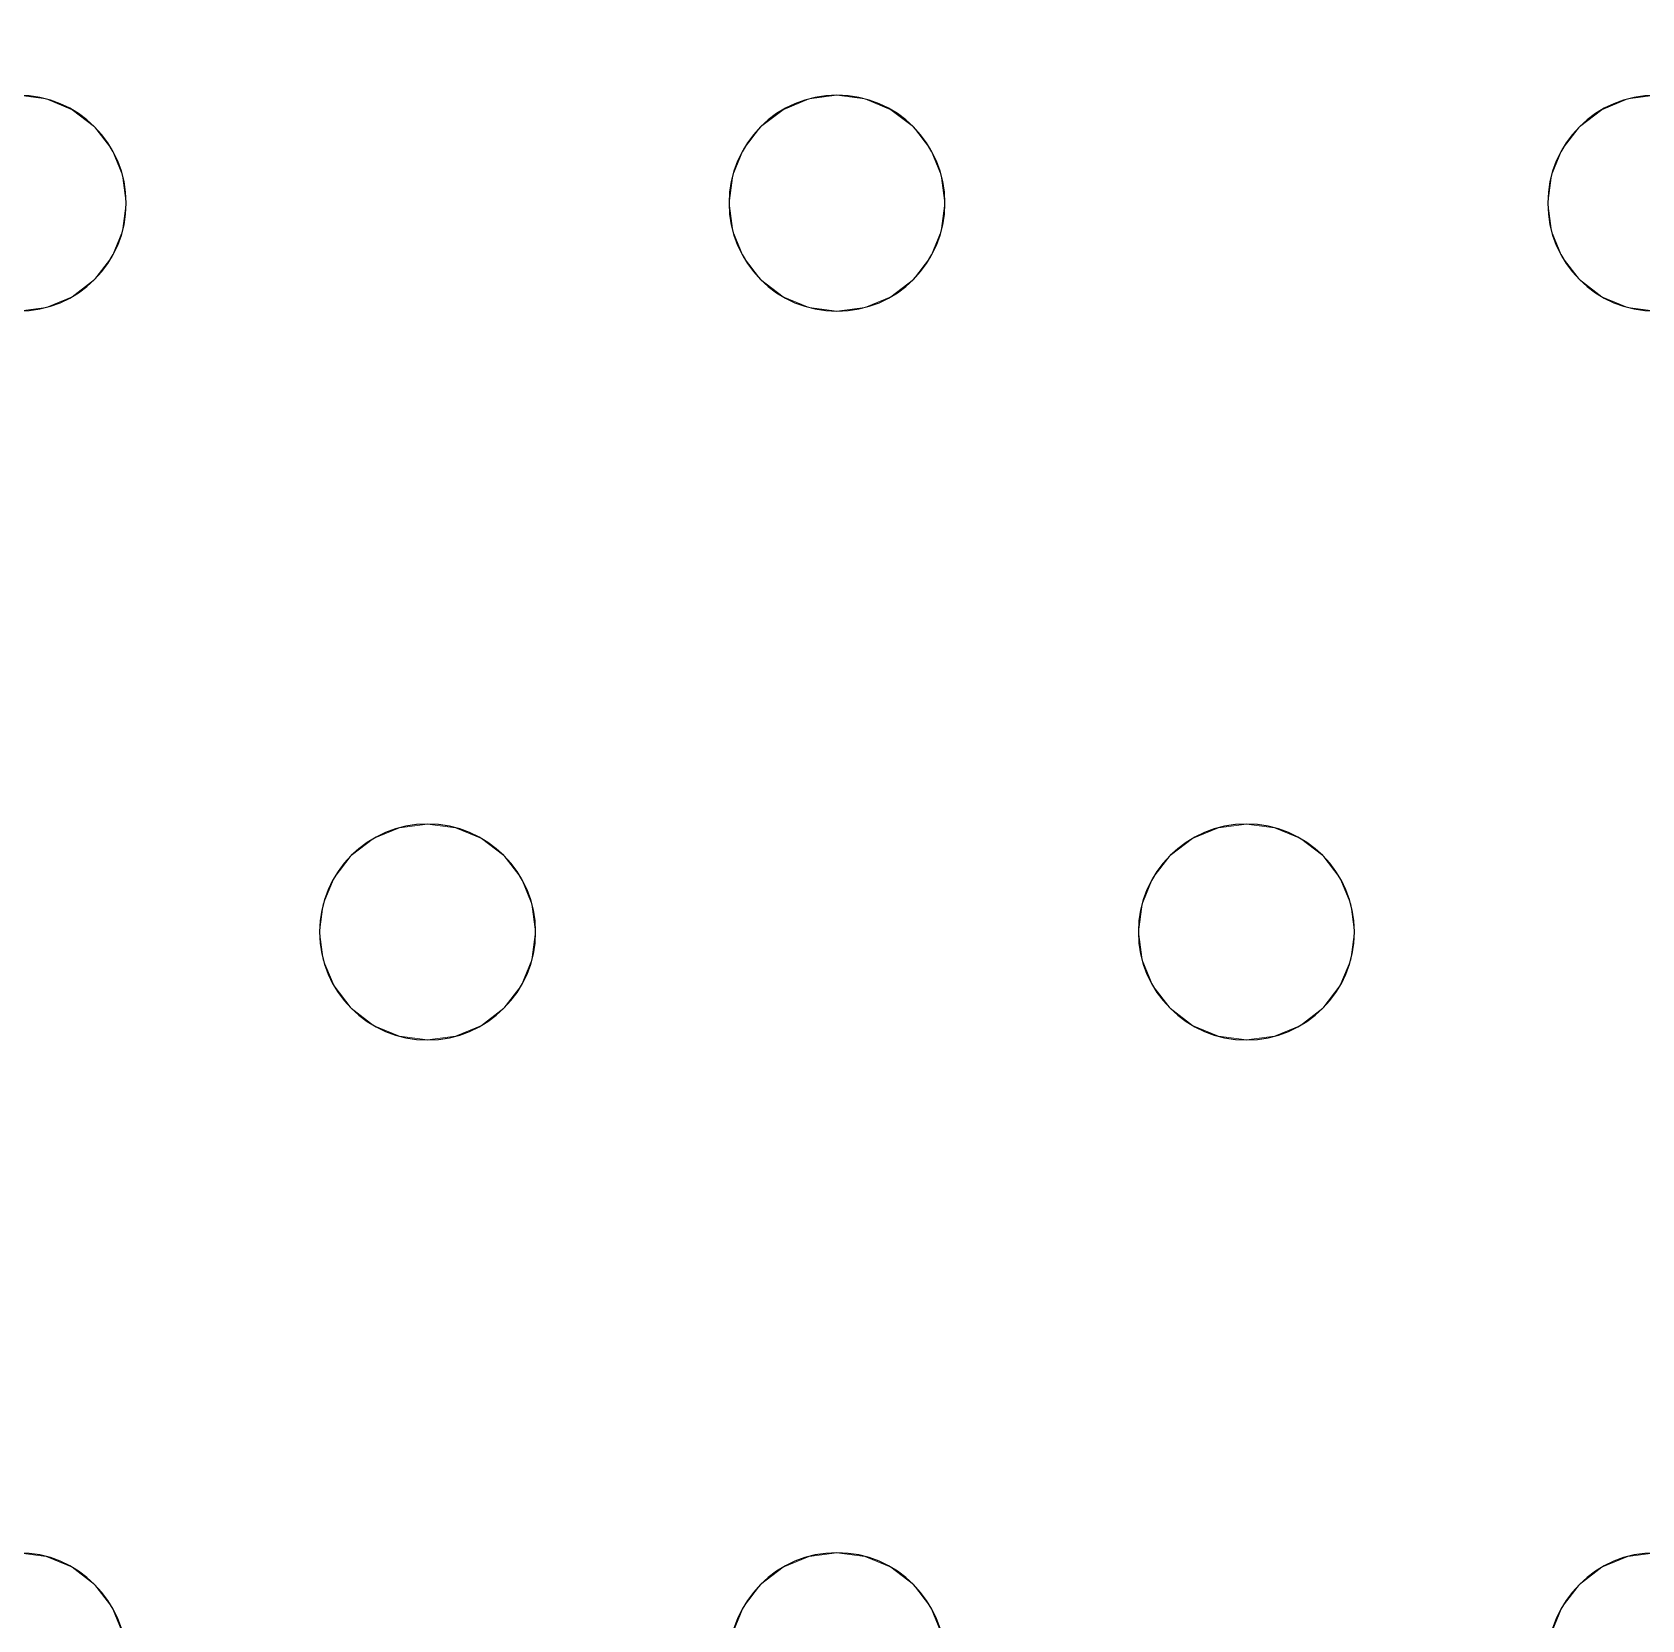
# Model space of a CAD drawing. Header units: millimetres. Extents: x -1 to 1601, y -701 to 1.
# Drawn here: x 370.7 to 430.4, y -150.5 to -91.7 of the extents above; entities that cross this region are included whole.
import ezdxf

# ---------------------------------------------------------------- set-up
doc = ezdxf.new("R2010")
doc.units = ezdxf.units.MM
doc.layers.add('IQ_200_3D', color=1, linetype='Continuous')
doc.layers.add('IQ_204_2D', color=7, linetype='Continuous')

msp = doc.modelspace()

# ---------------------------------------------------------------- linework, layer by layer
at = {"layer": 'IQ_200_3D', "lineweight": 18}
for points, invisible_edges in [([(122.762, -68.034, 850), (1477.238, -68.034, 850), (1477.238, -397.966, 850), (122.762, -397.966, 850)], 10), ([(122.762, -68.034, 860), (122.762, -397.966, 860), (1477.238, -397.966, 860), (1477.238, -68.034, 860)], 5), ([(430.882, -94, 888), (401.584, -94.136, 888), (400.549, -94, 888), (124.649, -73, 888)], 13), ([(124.649, -73, 888), (400.549, -94, 888), (370.216, -94, 888), (339.882, -94, 888)], 15), ([(430.882, -94, 888), (124.649, -73, 888), (754.549, -73, 888)], 13), ([(430.882, -94, 890), (461.216, -94, 890), (754.549, -73, 890), (124.649, -73, 890)], 11), ([(400.549, -94, 890), (401.584, -94.136, 890), (430.882, -94, 890), (124.649, -73, 890)], 14), ([(370.216, -94, 890), (400.549, -94, 890), (124.649, -73, 890), (339.882, -94, 890)], 15), ([(370.216, -94, 888), (371.251, -94.136, 888), (371.251, -94.136, 890), (370.216, -94, 890)], 10), ([(371.251, -94.136, 888), (370.216, -94, 888), (400.549, -94, 888), (399.514, -94.136, 888)], 10), ([(371.251, -94.136, 890), (399.514, -94.136, 890), (400.549, -94, 890), (370.216, -94, 890)], 5), ([(372.216, -94.536, 890), (371.251, -94.136, 890), (371.251, -94.136, 888), (372.216, -94.536, 888)], 10), ([(372.216, -94.536, 888), (371.251, -94.136, 888), (399.514, -94.136, 888), (398.549, -94.536, 888)], 10), ([(372.216, -94.536, 890), (399.514, -94.136, 890), (371.251, -94.136, 890)], 3), ([(398.549, -94.536, 890), (399.514, -94.136, 890), (372.216, -94.536, 890), (373.044, -95.172, 890)], 10), ([(399.514, -94.136, 890), (398.549, -94.536, 890), (398.549, -94.536, 888), (399.514, -94.136, 888)], 10), ([(399.514, -94.136, 888), (400.549, -94, 888), (400.549, -94, 890), (399.514, -94.136, 890)], 10), ([(400.549, -94, 888), (401.584, -94.136, 888), (401.584, -94.136, 890), (400.549, -94, 890)], 10), ([(430.882, -94, 888), (429.847, -94.136, 888), (401.584, -94.136, 888)], 14), ([(429.847, -94.136, 890), (430.882, -94, 890), (401.584, -94.136, 890), (402.549, -94.536, 890)], 10), ([(402.549, -94.536, 890), (401.584, -94.136, 890), (401.584, -94.136, 888), (402.549, -94.536, 888)], 10), ([(402.549, -94.536, 888), (401.584, -94.136, 888), (429.847, -94.136, 888), (428.882, -94.536, 888)], 10), ([(402.549, -94.536, 890), (428.882, -94.536, 890), (429.847, -94.136, 890)], 13), ([(429.847, -94.136, 890), (428.882, -94.536, 890), (428.882, -94.536, 888), (429.847, -94.136, 888)], 10), ([(429.847, -94.136, 888), (430.882, -94, 888), (430.882, -94, 890), (429.847, -94.136, 890)], 10), ([(373.044, -95.172, 890), (372.216, -94.536, 890), (372.216, -94.536, 888), (373.044, -95.172, 888)], 10), ([(373.044, -95.172, 888), (372.216, -94.536, 888), (398.549, -94.536, 888), (397.721, -95.172, 888)], 10), ([(397.721, -95.172, 890), (398.549, -94.536, 890), (373.044, -95.172, 890), (373.68, -96, 890)], 10), ([(398.549, -94.536, 890), (397.721, -95.172, 890), (397.721, -95.172, 888), (398.549, -94.536, 888)], 10), ([(403.378, -95.172, 890), (402.549, -94.536, 890), (402.549, -94.536, 888), (403.378, -95.172, 888)], 10), ([(428.882, -94.536, 888), (428.054, -95.172, 888), (403.378, -95.172, 888), (402.549, -94.536, 888)], 10), ([(403.378, -95.172, 890), (428.054, -95.172, 890), (428.882, -94.536, 890), (402.549, -94.536, 890)], 5), ([(428.882, -94.536, 890), (428.054, -95.172, 890), (428.054, -95.172, 888), (428.882, -94.536, 888)], 10), ([(373.68, -96, 890), (373.044, -95.172, 890), (373.044, -95.172, 888), (373.68, -96, 888)], 10), ([(373.68, -96, 888), (373.044, -95.172, 888), (397.721, -95.172, 888), (397.085, -96, 888)], 10), ([(397.085, -96, 890), (397.721, -95.172, 890), (373.68, -96, 890), (374.079, -96.965, 890)], 10), ([(397.721, -95.172, 890), (397.085, -96, 890), (397.085, -96, 888), (397.721, -95.172, 888)], 10), ([(404.013, -96, 890), (403.378, -95.172, 890), (403.378, -95.172, 888), (404.013, -96, 888)], 10), ([(404.013, -96, 888), (403.378, -95.172, 888), (428.054, -95.172, 888), (427.418, -96, 888)], 10), ([(404.013, -96, 890), (427.418, -96, 890), (428.054, -95.172, 890), (403.378, -95.172, 890)], 5), ([(428.054, -95.172, 890), (427.418, -96, 890), (427.418, -96, 888), (428.054, -95.172, 888)], 10), ([(374.079, -96.965, 890), (373.68, -96, 890), (373.68, -96, 888), (374.079, -96.965, 888)], 10), ([(374.079, -96.965, 888), (373.68, -96, 888), (397.085, -96, 888), (396.685, -96.965, 888)], 10), ([(396.685, -96.965, 890), (397.085, -96, 890), (374.079, -96.965, 890), (374.216, -98, 890)], 10), ([(397.085, -96, 890), (396.685, -96.965, 890), (396.685, -96.965, 888), (397.085, -96, 888)], 10), ([(404.413, -96.965, 890), (404.013, -96, 890), (404.013, -96, 888), (404.413, -96.965, 888)], 10), ([(404.413, -96.965, 888), (404.013, -96, 888), (427.418, -96, 888), (427.019, -96.965, 888)], 10), ([(427.418, -96, 890), (404.013, -96, 890), (404.413, -96.965, 890), (427.019, -96.965, 890)], 5), ([(427.418, -96, 890), (427.019, -96.965, 890), (427.019, -96.965, 888), (427.418, -96, 888)], 10), ([(374.216, -98, 890), (374.079, -96.965, 890), (374.079, -96.965, 888), (374.216, -98, 888)], 2), ([(374.216, -98, 888), (374.079, -96.965, 888), (396.685, -96.965, 888), (396.549, -98, 888)], 10), ([(396.549, -98, 890), (396.685, -96.965, 890), (374.216, -98, 890)], 14), ([(396.685, -96.965, 890), (396.549, -98, 890), (396.549, -98, 888), (396.685, -96.965, 888)], 8), ([(404.549, -98, 890), (404.413, -96.965, 890), (404.413, -96.965, 888), (404.549, -98, 888)], 2), ([(426.882, -98, 888), (404.413, -99.035, 888), (404.549, -98, 888), (427.019, -96.965, 888)], 5), ([(404.549, -98, 888), (404.413, -96.965, 888), (427.019, -96.965, 888)], 14), ([(404.549, -98, 890), (426.882, -98, 890), (427.019, -96.965, 890), (404.413, -96.965, 890)], 5), ([(427.019, -96.965, 890), (426.882, -98, 890), (426.882, -98, 888), (427.019, -96.965, 888)], 8), ([(396.685, -99.035, 888), (373.68, -100, 888), (374.079, -99.035, 888), (396.549, -98, 888)], 5), ([(374.079, -99.035, 890), (374.216, -98, 890), (374.216, -98, 888), (374.079, -99.035, 888)], 8), ([(396.549, -98, 888), (374.079, -99.035, 888), (374.216, -98, 888)], 13), ([(374.079, -99.035, 890), (396.685, -99.035, 890), (396.549, -98, 890), (374.216, -98, 890)], 5), ([(396.549, -98, 890), (396.685, -99.035, 890), (396.685, -99.035, 888), (396.549, -98, 888)], 2), ([(427.019, -99.035, 888), (404.013, -100, 888), (404.413, -99.035, 888), (426.882, -98, 888)], 5), ([(404.413, -99.035, 890), (404.549, -98, 890), (404.549, -98, 888), (404.413, -99.035, 888)], 8), ([(404.413, -99.035, 890), (427.019, -99.035, 890), (426.882, -98, 890), (404.549, -98, 890)], 5), ([(426.882, -98, 890), (427.019, -99.035, 890), (427.019, -99.035, 888), (426.882, -98, 888)], 2), ([(373.68, -100, 890), (374.079, -99.035, 890), (374.079, -99.035, 888), (373.68, -100, 888)], 10), ([(397.085, -100, 888), (385.382, -121, 888), (373.68, -100, 888), (396.685, -99.035, 888)], 7), ([(373.68, -100, 890), (397.085, -100, 890), (396.685, -99.035, 890), (374.079, -99.035, 890)], 5), ([(396.685, -99.035, 890), (397.085, -100, 890), (397.085, -100, 888), (396.685, -99.035, 888)], 10), ([(404.013, -100, 890), (404.413, -99.035, 890), (404.413, -99.035, 888), (404.013, -100, 888)], 10), ([(404.013, -100, 888), (427.019, -99.035, 888), (427.418, -100, 888)], 13), ([(427.019, -99.035, 890), (404.413, -99.035, 890), (404.013, -100, 890), (427.418, -100, 890)], 5), ([(427.019, -99.035, 890), (427.418, -100, 890), (427.418, -100, 888), (427.019, -99.035, 888)], 10), ([(373.044, -100.828, 890), (373.68, -100, 890), (373.68, -100, 888), (373.044, -100.828, 888)], 10), ([(385.382, -121, 888), (384.347, -121.136, 888), (373.044, -100.828, 888), (373.68, -100, 888)], 10), ([(385.382, -121, 890), (373.68, -100, 890), (373.044, -100.828, 890), (384.347, -121.136, 890)], 5), ([(385.382, -121, 890), (397.721, -100.828, 890), (397.085, -100, 890), (373.68, -100, 890)], 13), ([(385.382, -121, 888), (397.085, -100, 888), (397.721, -100.828, 888), (386.418, -121.136, 888)], 5), ([(397.085, -100, 890), (397.721, -100.828, 890), (397.721, -100.828, 888), (397.085, -100, 888)], 10), ([(403.378, -100.828, 890), (404.013, -100, 890), (404.013, -100, 888), (403.378, -100.828, 888)], 10), ([(403.378, -100.828, 888), (404.013, -100, 888), (415.716, -121, 888)], 14), ([(403.378, -100.828, 890), (414.68, -121.136, 890), (415.716, -121, 890), (404.013, -100, 890)], 5), ([(427.418, -100, 888), (428.054, -100.828, 888), (415.716, -121, 888), (404.013, -100, 888)], 14), ([(415.716, -121, 890), (428.054, -100.828, 890), (427.418, -100, 890), (404.013, -100, 890)], 13), ([(427.418, -100, 890), (428.054, -100.828, 890), (428.054, -100.828, 888), (427.418, -100, 888)], 10), ([(372.216, -101.464, 890), (373.044, -100.828, 890), (373.044, -100.828, 888), (372.216, -101.464, 888)], 10), ([(372.216, -101.464, 888), (373.044, -100.828, 888), (384.347, -121.136, 888), (383.382, -121.536, 888)], 10), ([(373.044, -100.828, 890), (372.216, -101.464, 890), (384.347, -121.136, 890)], 14), ([(386.418, -121.136, 890), (398.549, -101.464, 890), (397.721, -100.828, 890), (385.382, -121, 890)], 5), ([(386.418, -121.136, 888), (397.721, -100.828, 888), (398.549, -101.464, 888), (387.382, -121.536, 888)], 5), ([(397.721, -100.828, 890), (398.549, -101.464, 890), (398.549, -101.464, 888), (397.721, -100.828, 888)], 10), ([(402.549, -101.464, 890), (403.378, -100.828, 890), (403.378, -100.828, 888), (402.549, -101.464, 888)], 10), ([(414.68, -121.136, 888), (402.549, -101.464, 888), (403.378, -100.828, 888), (415.716, -121, 888)], 5), ([(402.549, -101.464, 890), (413.716, -121.536, 890), (414.68, -121.136, 890), (403.378, -100.828, 890)], 5), ([(416.751, -121.136, 888), (415.716, -121, 888), (428.054, -100.828, 888), (428.882, -101.464, 888)], 10), ([(416.751, -121.136, 890), (428.882, -101.464, 890), (428.054, -100.828, 890), (415.716, -121, 890)], 5), ([(428.054, -100.828, 890), (428.882, -101.464, 890), (428.882, -101.464, 888), (428.054, -100.828, 888)], 10), ([(371.251, -101.864, 888), (370.216, -102, 888), (370.216, -102, 890), (371.251, -101.864, 890)], 10), ([(382.554, -122.172, 888), (381.918, -123, 888), (370.216, -102, 888), (371.251, -101.864, 888)], 10), ([(371.251, -101.864, 890), (370.216, -102, 890), (382.554, -122.172, 890), (383.382, -121.536, 890)], 10), ([(371.251, -101.864, 890), (372.216, -101.464, 890), (372.216, -101.464, 888), (371.251, -101.864, 888)], 10), ([(371.251, -101.864, 888), (372.216, -101.464, 888), (383.382, -121.536, 888), (382.554, -122.172, 888)], 10), ([(372.216, -101.464, 890), (371.251, -101.864, 890), (383.382, -121.536, 890), (384.347, -121.136, 890)], 10), ([(398.549, -101.464, 890), (386.418, -121.136, 890), (387.382, -121.536, 890), (399.514, -101.864, 890)], 5), ([(387.382, -121.536, 888), (398.549, -101.464, 888), (399.514, -101.864, 888), (388.211, -122.172, 888)], 5), ([(388.211, -122.172, 890), (400.549, -102, 890), (399.514, -101.864, 890), (387.382, -121.536, 890)], 5), ([(400.549, -102, 888), (388.211, -122.172, 888), (399.514, -101.864, 888)], 3), ([(398.549, -101.464, 890), (399.514, -101.864, 890), (399.514, -101.864, 888), (398.549, -101.464, 888)], 10), ([(400.549, -102, 888), (399.514, -101.864, 888), (399.514, -101.864, 890), (400.549, -102, 890)], 10), ([(401.584, -101.864, 888), (400.549, -102, 888), (400.549, -102, 890), (401.584, -101.864, 890)], 10), ([(400.549, -102, 888), (401.584, -101.864, 888), (412.887, -122.172, 888), (412.252, -123, 888)], 10), ([(400.549, -102, 890), (412.252, -123, 890), (412.887, -122.172, 890), (401.584, -101.864, 890)], 5), ([(401.584, -101.864, 890), (402.549, -101.464, 890), (402.549, -101.464, 888), (401.584, -101.864, 888)], 10), ([(413.716, -121.536, 888), (401.584, -101.864, 888), (402.549, -101.464, 888), (414.68, -121.136, 888)], 5), ([(401.584, -101.864, 890), (412.887, -122.172, 890), (413.716, -121.536, 890), (402.549, -101.464, 890)], 5), ([(412.887, -122.172, 888), (401.584, -101.864, 888), (413.716, -121.536, 888)], 3), ([(416.751, -121.136, 888), (428.882, -101.464, 888), (417.716, -121.536, 888)], 3), ([(417.716, -121.536, 890), (428.882, -101.464, 890), (416.751, -121.136, 890)], 3), ([(429.847, -101.864, 888), (418.544, -122.172, 888), (417.716, -121.536, 888), (428.882, -101.464, 888)], 5), ([(417.716, -121.536, 890), (418.544, -122.172, 890), (429.847, -101.864, 890), (428.882, -101.464, 890)], 10), ([(418.544, -122.172, 888), (429.847, -101.864, 888), (430.882, -102, 888)], 13), ([(430.882, -102, 890), (429.847, -101.864, 890), (418.544, -122.172, 890), (419.18, -123, 890)], 10), ([(428.882, -101.464, 890), (429.847, -101.864, 890), (429.847, -101.864, 888), (428.882, -101.464, 888)], 10), ([(430.882, -102, 888), (429.847, -101.864, 888), (429.847, -101.864, 890), (430.882, -102, 890)], 10), ([(381.918, -123, 888), (358.913, -123.965, 888), (358.513, -123, 888), (370.216, -102, 888)], 13), ([(370.216, -102, 890), (358.513, -123, 890), (381.918, -123, 890), (382.554, -122.172, 890)], 11), ([(400.549, -102, 888), (412.252, -123, 888), (388.847, -123, 888), (388.211, -122.172, 888)], 11), ([(388.847, -123, 890), (412.252, -123, 890), (400.549, -102, 890), (388.211, -122.172, 890)], 7), ([(419.18, -123, 888), (418.544, -122.172, 888), (430.882, -102, 888), (442.585, -123, 888)], 14), ([(430.882, -102, 890), (419.18, -123, 890), (442.585, -123, 890), (443.221, -122.172, 890)], 11), ([(384.347, -121.136, 888), (385.382, -121, 888), (385.382, -121, 890), (384.347, -121.136, 890)], 10), ([(385.382, -121, 888), (386.418, -121.136, 888), (386.418, -121.136, 890), (385.382, -121, 890)], 10), ([(414.68, -121.136, 888), (415.716, -121, 888), (415.716, -121, 890), (414.68, -121.136, 890)], 10), ([(415.716, -121, 888), (416.751, -121.136, 888), (416.751, -121.136, 890), (415.716, -121, 890)], 10), ([(383.382, -121.536, 890), (382.554, -122.172, 890), (382.554, -122.172, 888), (383.382, -121.536, 888)], 10), ([(384.347, -121.136, 890), (383.382, -121.536, 890), (383.382, -121.536, 888), (384.347, -121.136, 888)], 10), ([(387.382, -121.536, 890), (386.418, -121.136, 890), (386.418, -121.136, 888), (387.382, -121.536, 888)], 10), ([(388.211, -122.172, 890), (387.382, -121.536, 890), (387.382, -121.536, 888), (388.211, -122.172, 888)], 10), ([(413.716, -121.536, 890), (412.887, -122.172, 890), (412.887, -122.172, 888), (413.716, -121.536, 888)], 10), ([(414.68, -121.136, 890), (413.716, -121.536, 890), (413.716, -121.536, 888), (414.68, -121.136, 888)], 10), ([(417.716, -121.536, 890), (416.751, -121.136, 890), (416.751, -121.136, 888), (417.716, -121.536, 888)], 10), ([(418.544, -122.172, 890), (417.716, -121.536, 890), (417.716, -121.536, 888), (418.544, -122.172, 888)], 10), ([(382.554, -122.172, 890), (381.918, -123, 890), (381.918, -123, 888), (382.554, -122.172, 888)], 10), ([(388.847, -123, 890), (388.211, -122.172, 890), (388.211, -122.172, 888), (388.847, -123, 888)], 10), ([(412.887, -122.172, 890), (412.252, -123, 890), (412.252, -123, 888), (412.887, -122.172, 888)], 10), ([(419.18, -123, 890), (418.544, -122.172, 890), (418.544, -122.172, 888), (419.18, -123, 888)], 10), ([(358.913, -123.965, 890), (381.519, -123.965, 890), (381.918, -123, 890), (358.513, -123, 890)], 5), ([(358.913, -123.965, 888), (381.918, -123, 888), (381.519, -123.965, 888), (359.049, -125, 888)], 5), ([(381.918, -123, 890), (381.519, -123.965, 890), (381.519, -123.965, 888), (381.918, -123, 888)], 10), ([(389.246, -123.965, 890), (388.847, -123, 890), (388.847, -123, 888), (389.246, -123.965, 888)], 10), ([(389.246, -123.965, 888), (388.847, -123, 888), (412.252, -123, 888), (411.852, -123.965, 888)], 10), ([(412.252, -123, 890), (388.847, -123, 890), (389.246, -123.965, 890), (411.852, -123.965, 890)], 5), ([(412.252, -123, 890), (411.852, -123.965, 890), (411.852, -123.965, 888), (412.252, -123, 888)], 10), ([(419.579, -123.965, 890), (419.18, -123, 890), (419.18, -123, 888), (419.579, -123.965, 888)], 10), ([(419.18, -123, 888), (442.585, -123, 888), (419.579, -123.965, 888)], 3), ([(419.579, -123.965, 890), (442.185, -123.965, 890), (442.585, -123, 890), (419.18, -123, 890)], 5), ([(442.185, -123.965, 888), (419.716, -125, 888), (419.579, -123.965, 888), (442.585, -123, 888)], 5), ([(381.382, -125, 888), (358.913, -126.035, 888), (359.049, -125, 888), (381.519, -123.965, 888)], 5), ([(381.519, -123.965, 890), (358.913, -123.965, 890), (359.049, -125, 890), (381.382, -125, 890)], 5), ([(381.519, -123.965, 890), (381.382, -125, 890), (381.382, -125, 888), (381.519, -123.965, 888)], 8), ([(389.382, -125, 890), (389.246, -123.965, 890), (389.246, -123.965, 888), (389.382, -125, 888)], 2), ([(411.852, -123.965, 888), (411.716, -125, 888), (389.382, -125, 888), (389.246, -123.965, 888)], 10), ([(389.382, -125, 890), (411.716, -125, 890), (411.852, -123.965, 890), (389.246, -123.965, 890)], 5), ([(411.852, -123.965, 890), (411.716, -125, 890), (411.716, -125, 888), (411.852, -123.965, 888)], 8), ([(419.716, -125, 890), (419.579, -123.965, 890), (419.579, -123.965, 888), (419.716, -125, 888)], 2), ([(442.049, -125, 888), (419.579, -126.035, 888), (419.716, -125, 888), (442.185, -123.965, 888)], 5), ([(442.049, -125, 890), (442.185, -123.965, 890), (419.716, -125, 890), (419.579, -126.035, 890)], 10), ([(442.185, -123.965, 890), (419.579, -123.965, 890), (419.716, -125, 890)], 13), ([(358.913, -126.035, 888), (381.382, -125, 888), (381.519, -126.035, 888), (358.513, -127, 888)], 5), ([(358.913, -126.035, 890), (381.519, -126.035, 890), (381.382, -125, 890), (359.049, -125, 890)], 5), ([(381.382, -125, 890), (381.519, -126.035, 890), (381.519, -126.035, 888), (381.382, -125, 888)], 2), ([(389.246, -126.035, 890), (389.382, -125, 890), (389.382, -125, 888), (389.246, -126.035, 888)], 8), ([(389.246, -126.035, 888), (389.382, -125, 888), (411.716, -125, 888), (411.852, -126.035, 888)], 10), ([(411.716, -125, 890), (389.382, -125, 890), (389.246, -126.035, 890), (411.852, -126.035, 890)], 5), ([(411.716, -125, 890), (411.852, -126.035, 890), (411.852, -126.035, 888), (411.716, -125, 888)], 2), ([(442.185, -126.035, 890), (442.049, -125, 890), (419.579, -126.035, 890), (419.18, -127, 890)], 10), ([(419.579, -126.035, 890), (419.716, -125, 890), (419.716, -125, 888), (419.579, -126.035, 888)], 8), ([(419.579, -126.035, 888), (442.049, -125, 888), (442.185, -126.035, 888)], 13), ([(358.513, -127, 888), (381.519, -126.035, 888), (381.918, -127, 888), (370.216, -148, 888)], 13), ([(381.918, -127, 890), (381.519, -126.035, 890), (358.513, -127, 890), (370.216, -148, 890)], 14), ([(358.913, -126.035, 890), (358.513, -127, 890), (381.519, -126.035, 890)], 14), ([(381.519, -126.035, 890), (381.918, -127, 890), (381.918, -127, 888), (381.519, -126.035, 888)], 10), ([(388.847, -127, 890), (389.246, -126.035, 890), (389.246, -126.035, 888), (388.847, -127, 888)], 10), ([(412.252, -127, 888), (400.549, -148, 888), (388.847, -127, 888), (411.852, -126.035, 888)], 7), ([(388.847, -127, 888), (389.246, -126.035, 888), (411.852, -126.035, 888)], 14), ([(388.847, -127, 890), (400.549, -148, 890), (412.252, -127, 890), (411.852, -126.035, 890)], 11), ([(411.852, -126.035, 890), (389.246, -126.035, 890), (388.847, -127, 890)], 13), ([(411.852, -126.035, 890), (412.252, -127, 890), (412.252, -127, 888), (411.852, -126.035, 888)], 10), ([(419.18, -127, 890), (419.579, -126.035, 890), (419.579, -126.035, 888), (419.18, -127, 888)], 10), ([(419.18, -127, 888), (419.579, -126.035, 888), (442.185, -126.035, 888), (442.585, -127, 888)], 10), ([(442.585, -127, 890), (442.185, -126.035, 890), (419.18, -127, 890), (430.882, -148, 890)], 14), ([(382.554, -127.828, 888), (371.251, -148.136, 888), (370.216, -148, 888), (381.918, -127, 888)], 5), ([(382.554, -127.828, 890), (381.918, -127, 890), (370.216, -148, 890), (371.251, -148.136, 890)], 10), ([(381.918, -127, 890), (382.554, -127.828, 890), (382.554, -127.828, 888), (381.918, -127, 888)], 10), ([(388.211, -127.828, 890), (388.847, -127, 890), (388.847, -127, 888), (388.211, -127.828, 888)], 10), ([(388.211, -127.828, 888), (388.847, -127, 888), (400.549, -148, 888), (399.514, -148.136, 888)], 10), ([(388.211, -127.828, 890), (399.514, -148.136, 890), (400.549, -148, 890), (388.847, -127, 890)], 5), ([(400.549, -148, 888), (412.252, -127, 888), (412.887, -127.828, 888), (401.584, -148.136, 888)], 5), ([(412.887, -127.828, 890), (412.252, -127, 890), (400.549, -148, 890), (401.584, -148.136, 890)], 10), ([(412.252, -127, 890), (412.887, -127.828, 890), (412.887, -127.828, 888), (412.252, -127, 888)], 10), ([(418.544, -127.828, 890), (419.18, -127, 890), (419.18, -127, 888), (418.544, -127.828, 888)], 10), ([(430.882, -148, 888), (418.544, -127.828, 888), (419.18, -127, 888), (442.585, -127, 888)], 13), ([(418.544, -127.828, 890), (429.847, -148.136, 890), (430.882, -148, 890), (419.18, -127, 890)], 5), ([(371.251, -148.136, 888), (382.554, -127.828, 888), (383.382, -128.464, 888), (372.216, -148.536, 888)], 5), ([(383.382, -128.464, 890), (382.554, -127.828, 890), (371.251, -148.136, 890), (372.216, -148.536, 890)], 10), ([(382.554, -127.828, 890), (383.382, -128.464, 890), (383.382, -128.464, 888), (382.554, -127.828, 888)], 10), ([(387.382, -128.464, 890), (388.211, -127.828, 890), (388.211, -127.828, 888), (387.382, -128.464, 888)], 10), ([(387.382, -128.464, 888), (388.211, -127.828, 888), (399.514, -148.136, 888), (398.549, -148.536, 888)], 10), ([(387.382, -128.464, 890), (398.549, -148.536, 890), (399.514, -148.136, 890), (388.211, -127.828, 890)], 5), ([(401.584, -148.136, 888), (412.887, -127.828, 888), (413.716, -128.464, 888), (402.549, -148.536, 888)], 5), ([(413.716, -128.464, 890), (412.887, -127.828, 890), (401.584, -148.136, 890), (402.549, -148.536, 890)], 10), ([(412.887, -127.828, 890), (413.716, -128.464, 890), (413.716, -128.464, 888), (412.887, -127.828, 888)], 10), ([(417.716, -128.464, 890), (418.544, -127.828, 890), (418.544, -127.828, 888), (417.716, -128.464, 888)], 10), ([(417.716, -128.464, 888), (418.544, -127.828, 888), (429.847, -148.136, 888), (428.882, -148.536, 888)], 10), ([(417.716, -128.464, 890), (429.847, -148.136, 890), (418.544, -127.828, 890)], 3), ([(418.544, -127.828, 888), (430.882, -148, 888), (429.847, -148.136, 888)], 13), ([(372.216, -148.536, 888), (383.382, -128.464, 888), (384.347, -128.864, 888)], 13), ([(384.347, -128.864, 890), (383.382, -128.464, 890), (372.216, -148.536, 890), (373.044, -149.172, 890)], 10), ([(383.382, -128.464, 890), (384.347, -128.864, 890), (384.347, -128.864, 888), (383.382, -128.464, 888)], 10), ([(386.418, -128.864, 890), (387.382, -128.464, 890), (387.382, -128.464, 888), (386.418, -128.864, 888)], 10), ([(386.418, -128.864, 888), (387.382, -128.464, 888), (398.549, -148.536, 888)], 14), ([(386.418, -128.864, 890), (398.549, -148.536, 890), (387.382, -128.464, 890)], 3), ([(402.549, -148.536, 888), (413.716, -128.464, 888), (414.68, -128.864, 888), (403.378, -149.172, 888)], 5), ([(414.68, -128.864, 890), (413.716, -128.464, 890), (402.549, -148.536, 890), (403.378, -149.172, 890)], 10), ([(413.716, -128.464, 890), (414.68, -128.864, 890), (414.68, -128.864, 888), (413.716, -128.464, 888)], 10), ([(416.751, -128.864, 890), (417.716, -128.464, 890), (417.716, -128.464, 888), (416.751, -128.864, 888)], 10), ([(416.751, -128.864, 888), (417.716, -128.464, 888), (428.882, -148.536, 888), (428.054, -149.172, 888)], 10), ([(417.716, -128.464, 890), (416.751, -128.864, 890), (428.882, -148.536, 890), (429.847, -148.136, 890)], 10), ([(384.347, -128.864, 888), (385.382, -129, 888), (373.044, -149.172, 888), (372.216, -148.536, 888)], 10), ([(385.382, -129, 890), (384.347, -128.864, 890), (373.044, -149.172, 890), (373.68, -150, 890)], 10), ([(385.382, -129, 888), (397.085, -150, 888), (373.68, -150, 888), (373.044, -149.172, 888)], 11), ([(397.085, -150, 890), (397.721, -149.172, 890), (385.382, -129, 890), (373.68, -150, 890)], 14), ([(385.382, -129, 888), (384.347, -128.864, 888), (384.347, -128.864, 890), (385.382, -129, 890)], 10), ([(386.418, -128.864, 888), (385.382, -129, 888), (385.382, -129, 890), (386.418, -128.864, 890)], 10), ([(397.721, -149.172, 888), (385.382, -129, 888), (386.418, -128.864, 888), (398.549, -148.536, 888)], 5), ([(397.721, -149.172, 890), (398.549, -148.536, 890), (386.418, -128.864, 890), (385.382, -129, 890)], 10), ([(397.085, -150, 888), (385.382, -129, 888), (397.721, -149.172, 888)], 3), ([(403.378, -149.172, 888), (414.68, -128.864, 888), (415.716, -129, 888)], 13), ([(415.716, -129, 890), (414.68, -128.864, 890), (403.378, -149.172, 890), (404.013, -150, 890)], 10), ([(415.716, -129, 888), (427.418, -150, 888), (404.013, -150, 888), (403.378, -149.172, 888)], 11), ([(427.418, -150, 890), (415.716, -129, 890), (404.013, -150, 890)], 15), ([(415.716, -129, 888), (414.68, -128.864, 888), (414.68, -128.864, 890), (415.716, -129, 890)], 10), ([(416.751, -128.864, 888), (415.716, -129, 888), (415.716, -129, 890), (416.751, -128.864, 890)], 10), ([(415.716, -129, 888), (416.751, -128.864, 888), (428.054, -149.172, 888), (427.418, -150, 888)], 10), ([(428.054, -149.172, 890), (416.751, -128.864, 890), (415.716, -129, 890), (427.418, -150, 890)], 5), ([(428.882, -148.536, 890), (416.751, -128.864, 890), (428.054, -149.172, 890)], 3), ([(370.216, -148, 888), (371.251, -148.136, 888), (371.251, -148.136, 890), (370.216, -148, 890)], 10), ([(372.216, -148.536, 890), (371.251, -148.136, 890), (371.251, -148.136, 888), (372.216, -148.536, 888)], 10), ([(399.514, -148.136, 890), (398.549, -148.536, 890), (398.549, -148.536, 888), (399.514, -148.136, 888)], 10), ([(399.514, -148.136, 888), (400.549, -148, 888), (400.549, -148, 890), (399.514, -148.136, 890)], 10), ([(400.549, -148, 888), (401.584, -148.136, 888), (401.584, -148.136, 890), (400.549, -148, 890)], 10), ([(402.549, -148.536, 890), (401.584, -148.136, 890), (401.584, -148.136, 888), (402.549, -148.536, 888)], 10), ([(429.847, -148.136, 890), (428.882, -148.536, 890), (428.882, -148.536, 888), (429.847, -148.136, 888)], 10), ([(429.847, -148.136, 888), (430.882, -148, 888), (430.882, -148, 890), (429.847, -148.136, 890)], 10), ([(373.044, -149.172, 890), (372.216, -148.536, 890), (372.216, -148.536, 888), (373.044, -149.172, 888)], 10), ([(398.549, -148.536, 890), (397.721, -149.172, 890), (397.721, -149.172, 888), (398.549, -148.536, 888)], 10), ([(403.378, -149.172, 890), (402.549, -148.536, 890), (402.549, -148.536, 888), (403.378, -149.172, 888)], 10), ([(428.882, -148.536, 890), (428.054, -149.172, 890), (428.054, -149.172, 888), (428.882, -148.536, 888)], 10), ([(373.68, -150, 890), (373.044, -149.172, 890), (373.044, -149.172, 888), (373.68, -150, 888)], 10), ([(397.721, -149.172, 890), (397.085, -150, 890), (397.085, -150, 888), (397.721, -149.172, 888)], 10), ([(404.013, -150, 890), (403.378, -149.172, 890), (403.378, -149.172, 888), (404.013, -150, 888)], 10), ([(428.054, -149.172, 890), (427.418, -150, 890), (427.418, -150, 888), (428.054, -149.172, 888)], 10), ([(374.079, -150.965, 890), (373.68, -150, 890), (373.68, -150, 888), (374.079, -150.965, 888)], 10), ([(374.079, -150.965, 888), (373.68, -150, 888), (397.085, -150, 888), (396.685, -150.965, 888)], 10), ([(374.079, -150.965, 890), (396.685, -150.965, 890), (397.085, -150, 890), (373.68, -150, 890)], 5), ([(397.085, -150, 890), (396.685, -150.965, 890), (396.685, -150.965, 888), (397.085, -150, 888)], 10), ([(404.413, -150.965, 890), (404.013, -150, 890), (404.013, -150, 888), (404.413, -150.965, 888)], 10), ([(427.418, -150, 888), (427.019, -150.965, 888), (404.413, -150.965, 888), (404.013, -150, 888)], 10), ([(404.413, -150.965, 890), (427.019, -150.965, 890), (427.418, -150, 890), (404.013, -150, 890)], 5), ([(427.418, -150, 890), (427.019, -150.965, 890), (427.019, -150.965, 888), (427.418, -150, 888)], 10)]:
    msp.add_3dface(points, dxfattribs=dict(at, invisible_edges=invisible_edges))
at = {"layer": 'IQ_204_2D'}
for centre, start, end in [((370.216, -98), 0, 180), ((400.549, -98), 0, 180), ((430.882, -98), 0, 180), ((370.216, -98), 180, 0), ((400.549, -98), 180, 360), ((430.882, -98), 180, 0), ((385.382, -125), 0, 180), ((415.716, -125), 0, 180), ((385.382, -125), 180, 0), ((415.716, -125), 180, 360), ((370.216, -152), 0, 180), ((400.549, -152), 0, 180), ((430.882, -152), 0, 180)]:
    msp.add_arc(centre, 4, start, end, dxfattribs=at)

# ---------------------------------------------------------------- meshes
at = {"layer": 'IQ_200_3D', "lineweight": 18}
mesh = msp.add_polyface(dxfattribs=at)
corners = [(1600, 0, 850), (1600, -700, 850), (0, -700, 850), (0, 0, 850), (1210.5, -594, 850), (1211.556, -602.023, 850), (1214.653, -609.5, 850), (1219.58, -615.92, 850), (1226, -620.847, 850), (1233.477, -623.944, 850), (1241.5, -625, 850), (1459.5, -625, 850), (1467.523, -623.944, 850), (1475, -620.847, 850), (1481.42, -615.92, 850), (1486.347, -609.5, 850), (1489.444, -602.023, 850), (1490.5, -594, 850), (1490.5, -476, 850), (1489.444, -467.977, 850), (1486.347, -460.5, 850), (1481.42, -454.08, 850), (1475, -449.153, 850), (1467.523, -446.056, 850), (1459.5, -445, 850), (1241.5, -445, 850), (1233.477, -446.056, 850), (1226, -449.153, 850), (1219.58, -454.08, 850), (1214.653, -460.5, 850), (1211.556, -467.977, 850), (1210.5, -476, 850), (1477.5, -68.034, 850), (122.5, -68.034, 850), (110.412, -69.625, 850), (99.148, -74.291, 850), (89.475, -81.713, 850), (82.053, -91.386, 850), (77.388, -102.65, 850), (75.796, -114.738, 850), (75.796, -351.262, 850), (77.388, -363.35, 850), (82.053, -374.614, 850), (89.475, -384.287, 850), (99.148, -391.709, 850), (110.412, -396.375, 850), (122.5, -397.966, 850), (1477.5, -397.966, 850), (1489.588, -396.375, 850), (1500.852, -391.709, 850), (1510.525, -384.287, 850), (1517.947, -374.614, 850), (1522.612, -363.35, 850), (1524.204, -351.262, 850), (1524.204, -114.738, 850), (1522.612, -102.65, 850), (1517.947, -91.386, 850), (1510.525, -81.713, 850), (1500.852, -74.291, 850), (1489.588, -69.625, 850)]
mesh.append_faces([[corners[k] for k in face] for face in [(37, 3, 36), (35, 3, 34), (4, 46, 31), (31, 46, 30), (55, 0, 54), (16, 1, 15), (14, 1, 13), (21, 49, 20), (11, 1, 10)]], dxfattribs={"vtx0": -1, "vtx1": -1})
mesh.append_faces([[corners[k] for k in face] for face in [(3, 37, 38), (3, 38, 39), (3, 39, 40, 2), (2, 40, 41), (46, 4, 5), (2, 6, 7), (46, 29, 30), (46, 28, 29), (26, 46, 47, 25), (46, 26, 27), (0, 59, 32, 3), (20, 49, 50, 19), (47, 24, 25), (0, 55, 56), (1, 52, 53), (19, 50, 51, 18), (1, 16, 17)]], dxfattribs={"vtx0": -1, "vtx2": -1})
mesh.append_faces([[corners[k] for k in face] for face in [(2, 45, 46, 5), (1, 17, 18, 51)]], dxfattribs={"vtx0": -1, "vtx2": -1, "vtx3": -1})
mesh.append_faces([[corners[k] for k in face] for face in [(41, 42, 2), (35, 36, 3), (33, 34, 3, 32), (43, 44, 2), (44, 45, 2), (42, 43, 2), (5, 6, 2), (27, 28, 46), (7, 8, 2), (8, 9, 2), (58, 59, 0), (56, 57, 0), (57, 58, 0), (51, 52, 1), (23, 24, 47), (11, 12, 1), (12, 13, 1), (14, 15, 1)]], dxfattribs={"vtx1": -1, "vtx2": -1})
mesh.append_faces([[corners[k] for k in face] for face in [(1, 2, 9, 10), (47, 48, 22, 23), (48, 49, 21, 22), (53, 54, 0, 1)]], dxfattribs={"vtx1": -1, "vtx3": -1})
mesh = msp.add_polyface(dxfattribs=at)
corners = [(1600, -700, 900), (1600, -23, 900), (0, -23, 900), (0, -700, 900), (90, -35.113, 900), (1510, -35.113, 900), (1529.382, -37.665, 900), (1547.443, -45.146, 900), (1562.953, -57.047, 900), (1574.854, -72.557, 900), (1582.335, -90.618, 900), (1584.887, -110, 900), (1584.887, -610, 900), (1582.335, -629.382, 900), (1574.854, -647.443, 900), (1562.953, -662.953, 900), (1547.443, -674.854, 900), (1529.382, -682.335, 900), (1510, -684.887, 900), (90, -684.887, 900), (70.618, -682.335, 900), (52.557, -674.854, 900), (37.047, -662.953, 900), (25.146, -647.443, 900), (17.665, -629.382, 900), (15.113, -610, 900), (15.113, -110, 900), (17.665, -90.618, 900), (25.146, -72.557, 900), (37.047, -57.047, 900), (52.557, -45.146, 900), (70.618, -37.665, 900)]
mesh.append_faces([[corners[k] for k in face] for face in [(9, 1, 8), (14, 0, 13), (31, 2, 30), (28, 2, 27), (21, 3, 20), (23, 3, 22)]], dxfattribs={"vtx0": -1, "vtx1": -1})
mesh.append_faces([[corners[k] for k in face] for face in [(1, 9, 10), (1, 11, 12, 0), (0, 14, 15), (0, 18, 19), (2, 28, 29), (3, 23, 24)]], dxfattribs={"vtx0": -1, "vtx2": -1})
mesh.append_faces([[corners[k] for k in face] for face in [(10, 11, 1), (5, 6, 1), (7, 8, 1), (6, 7, 1), (12, 13, 0), (15, 16, 0), (17, 18, 0), (16, 17, 0), (31, 4, 2), (29, 30, 2), (26, 27, 2), (21, 22, 3), (24, 25, 3)]], dxfattribs={"vtx1": -1, "vtx2": -1})
mesh.append_faces([[corners[k] for k in face] for face in [(4, 5, 1, 2), (25, 26, 2, 3), (19, 20, 3, 0)]], dxfattribs={"vtx1": -1, "vtx3": -1})
mesh = msp.add_polyface(dxfattribs=at)
corners = [(1510, -48.392, 890), (90, -48.392, 890), (66.424, -53.082, 890), (46.437, -66.437, 890), (33.082, -86.424, 890), (28.392, -110, 890), (28.392, -610, 890), (33.082, -633.576, 890), (46.437, -653.563, 890), (66.424, -666.918, 890), (90, -671.608, 890), (1510, -671.608, 890), (1533.576, -666.918, 890), (1553.563, -653.563, 890), (1566.918, -633.576, 890), (1571.608, -610, 890), (1571.608, -110, 890), (1566.918, -86.424, 890), (1553.563, -66.437, 890), (1533.576, -53.082, 890), (122.5, -418.034, 890), (1477.5, -418.034, 890), (1489.656, -419.634, 890), (1500.983, -424.326, 890), (1510.71, -431.79, 890), (1518.174, -441.517, 890), (1522.866, -452.844, 890), (1524.466, -465, 890), (1524.466, -605, 890), (1522.866, -617.156, 890), (1518.174, -628.483, 890), (1510.71, -638.21, 890), (1500.983, -645.674, 890), (1489.656, -650.366, 890), (1477.5, -651.966, 890), (122.5, -651.966, 890), (110.344, -650.366, 890), (99.017, -645.674, 890), (89.29, -638.21, 890), (81.826, -628.483, 890), (77.134, -617.156, 890), (75.534, -605, 890), (75.534, -465, 890), (77.134, -452.844, 890), (81.826, -441.517, 890), (89.29, -431.79, 890), (99.017, -424.326, 890), (110.344, -419.634, 890), (122.5, -68.034, 890), (1477.5, -68.034, 890), (1489.588, -69.625, 890), (1500.852, -74.291, 890), (1510.525, -81.713, 890), (1517.947, -91.386, 890), (1522.612, -102.65, 890), (1524.204, -114.738, 890), (1524.204, -351.262, 890), (1522.612, -363.35, 890), (1517.947, -374.614, 890), (1510.525, -384.287, 890), (1500.852, -391.709, 890), (1489.588, -396.375, 890), (1477.5, -397.966, 890), (122.5, -397.966, 890), (110.412, -396.375, 890), (99.148, -391.709, 890), (89.475, -384.287, 890), (82.053, -374.614, 890), (77.388, -363.35, 890), (75.796, -351.262, 890), (75.796, -114.738, 890), (77.388, -102.65, 890), (82.053, -91.386, 890), (89.475, -81.713, 890), (99.148, -74.291, 890), (110.412, -69.625, 890)]
mesh.append_faces([[corners[k] for k in face] for face in [(65, 47, 64), (75, 1, 74), (71, 5, 70), (73, 2, 72)]], dxfattribs={"vtx0": -1, "vtx1": -1})
mesh.append_faces([[corners[k] for k in face] for face in [(15, 28, 29, 14), (11, 32, 33), (16, 55, 56, 15), (54, 17, 18, 53), (53, 18, 19, 52), (52, 19, 0, 51), (0, 50, 51), (10, 37, 38, 9), (64, 47, 20, 63), (8, 39, 40, 7), (39, 8, 9, 38), (69, 42, 43), (1, 75, 48, 0), (3, 71, 72, 2)]], dxfattribs={"vtx0": -1, "vtx2": -1})
mesh.append_faces([[corners[k] for k in face] for face in [(6, 41, 42, 69)]], dxfattribs={"vtx0": -1, "vtx2": -1, "vtx3": -1})
mesh.append_faces([[corners[k] for k in face] for face in [(11, 33, 34, 35), (71, 3, 4, 5)]], dxfattribs={"vtx0": -1, "vtx3": -1})
mesh.append_faces([[corners[k] for k in face] for face in [(49, 50, 0, 48), (36, 37, 10)]], dxfattribs={"vtx1": -1, "vtx2": -1})
mesh.append_faces([[corners[k] for k in face] for face in [(27, 28, 15, 56)]], dxfattribs={"vtx1": -1, "vtx2": -1, "vtx3": -1})
mesh.append_faces([[corners[k] for k in face] for face in [(13, 14, 29, 30), (12, 13, 30, 31), (26, 27, 56, 57), (31, 32, 11, 12), (24, 25, 58, 59), (21, 22, 61, 62), (22, 23, 60, 61), (23, 24, 59, 60), (25, 26, 57, 58), (54, 55, 16, 17), (20, 21, 62, 63), (35, 36, 10, 11), (45, 46, 66, 67), (46, 47, 65, 66), (6, 7, 40, 41), (43, 44, 68, 69), (44, 45, 67, 68), (73, 74, 1, 2), (69, 70, 5, 6)]], dxfattribs={"vtx1": -1, "vtx3": -1})

doc.saveas('drawing.dxf')
